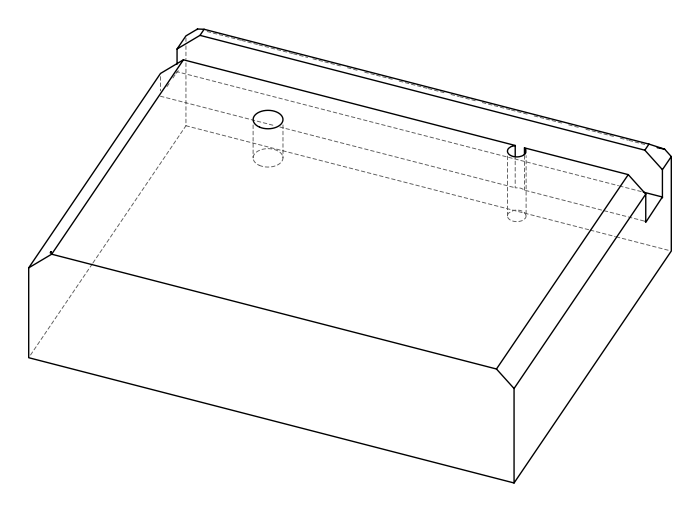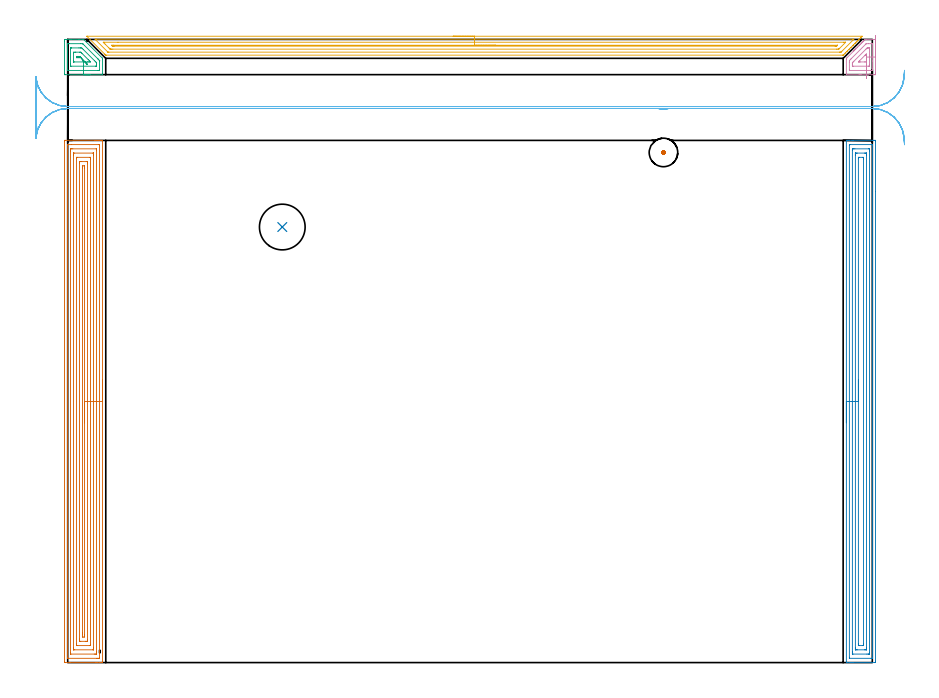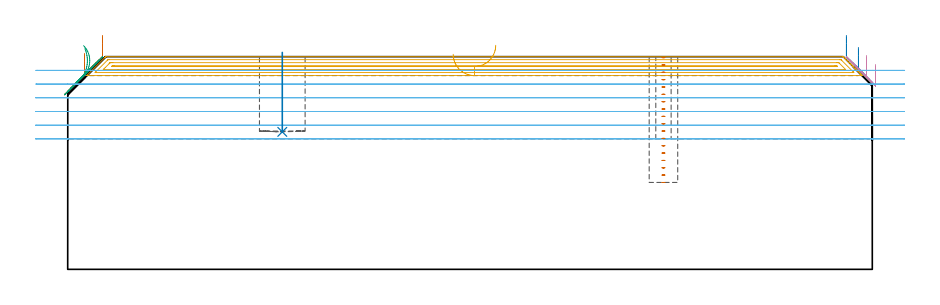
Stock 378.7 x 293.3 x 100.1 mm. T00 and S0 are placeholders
(PLAN: 8 operations, 3 tool changes, 48.8 min)
(1 AREA_MILL | FG_CHAMFER_SURFACE | UGT0205_001 | 14.01 min | 40603 mm3)
(2 AREA_MILL_1 | FG_CHAMFER_SURFACE_1 | UGT0205_001 | 10.12 min | 23721 mm3)
(3 AREA_MILL_2 | FG_CHAMFER_SURFACE_2 | UGT0205_001 | 1.05 min | 3888 mm3)
(4 AREA_MILL_3 | FG_CHAMFER_SURFACE_3 | UGT0205_001 | 0.82 min | 2210 mm3)
(5 AREA_MILL_4 | FG_CHAMFER_SURFACE_4 | UGT0205_001 | 11.56 min | 13982 mm3)
(6 MILL_RECTANGULAR_SLOT | SLOT_RECTANGULAR | UGT0201_018 | Follow Part, ap 7.5, ae 75% | 10.63 min | 449289 mm3)
(7 MILL_BLIND_HOLE_FROM_SOLID_MATERIAL | STEP1POCKET | UGT0201_130 | Spiral | 0.49 min | 8024 mm3)
(8 INDEXABLE_INSERT_DRILL_BLIND_HOLE_FROM_SOLID | STEP1POCKET_1 | NXT0302_014 | 0.15 min | 12743 mm3)
(TOOL UGT0205_001 | Chamfer Mill 20 x 3 x 45 deg. | D20 FL50 Z2)
(TOOL UGT0201_018 | End mill 30 mm | D30 FL50 Z4)
(TOOL UGT0201_130 | Carbide End Mill 12.0 | D12 FL15 Z4)
(TOOL NXT0302_014 | Index. Insert Drill 21.5mm [880-D2150L25-03] | D21.5 PA176 FL65 Z2)
(OP 1 AREA_MILL)
G17 G21 G94 G90
T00 M6
G54
G17 G0 G90 X16.4 Y132.9 S1061 M3
G43 Z110.1 H0
G94 G1 Y132.862 Z109.228 F250.
Y132.748 Z108.363
Y132.559 Z107.512
Y132.297 Z106.68
Y131.963 Z105.874
Y131.56 Z105.1
Y131.091 Z104.364
Y130.56 Z103.672
Y129.971 Z103.029
Y129.328 Z102.439
Y128.636 Z101.908
Y127.9 Z101.44
Y127.126 Z101.037
Y126.32 Z100.703
Y125.488 Z100.441
Y124.636 Z100.252
Y123.772 Z100.138
Y122.9 Z100.1
Y0.162
X16.397 Y0.01 Z100.088
X16.371 Y0.007 Z100.062
X16.019 Y0. Z99.718
X15.63 Z99.33
X14.987 Z98.682
X13.779 Z97.476
X13.214 Z96.908
X1.075 Z84.773
X-1.197 Z82.5
X-1.258 Y0.001 Z82.44
X-1.492 Y0.01 Z82.206
X-1.499 Y0.244 Z82.199
Y0.277
X-1.5 Y245.192 Z82.2
X-1.497 Y245.559 Z82.202
X-1.492 Y245.79 Z82.206
X-1.257 Y245.8 Z82.44
X12.61 Z96.305
X13.214 Z96.908
X13.779 Z97.476
X14.101 Z97.797
X14.666 Z98.362
X14.987 Z98.682
X15.63 Z99.33
X16.019 Z99.718
X16.371 Y245.793 Z100.062
X16.397 Y245.79 Z100.088
X16.4 Y245.638 Z100.1
Y122.9
X14.986 Z98.686
Y2.395
X14.984 Y2.171 Z98.684
X14.981 Y2.06 Z98.681
X14.979 Y2.013 Z98.679
X14.882 Y2.01 Z98.582
X14.49 Y2.002 Z98.19
X14.101 Y2. Z97.801
X13.605 Z97.305
X0.303 Y2.001 Z84.003
X0.054 Y2.005 Z83.754
X-0.045 Y2.01 Z83.655
X-0.079 Y2.014 Z83.621
X-0.081 Y2.06 Z83.619
X-0.084 Y2.17 Z83.616
X-0.086 Y2.392 Z83.614
Y243.405
X-0.084 Y243.629 Z83.616
X-0.081 Y243.74 Z83.619
X-0.079 Y243.787 Z83.621
X0.018 Y243.79 Z83.718
X0.41 Y243.798 Z84.11
X1.686 Y243.8 Z85.386
X14.597 Y243.799 Z98.297
X14.846 Y243.795 Z98.546
X14.945 Y243.79 Z98.645
X14.979 Y243.786 Z98.679
X14.981 Y243.74 Z98.681
X14.984 Y243.629 Z98.684
X14.986 Y243.408 Z98.686
Y122.9
X13.571 Z97.271
Y5.071
X13.57 Y4.713 Z97.27
X13.565 Y4.179 Z97.265
X13.562 Y4.01 Z97.262
X13.389 Y4.003 Z97.089
X13.214 Y4.001 Z96.914
X12.505 Y4. Z96.205
X1.509 Y4.001 Z85.209
X1.39 Y4.003 Z85.09
X1.348 Y4.008 Z85.048
X1.334 Y4.012 Z85.034
X1.333 Y4.017 Z85.033
X1.33 Y4.059 Z85.03
X1.329 Y4.179 Z85.029
Y4.539
Y240.729
X1.33 Y241.087 Z85.03
X1.335 Y241.621 Z85.035
X1.338 Y241.79 Z85.038
X1.511 Y241.797 Z85.211
X1.686 Y241.799 Z85.386
X2.395 Y241.8 Z86.095
X13.391 Y241.799 Z97.091
X13.51 Y241.797 Z97.21
X13.552 Y241.792 Z97.252
X13.566 Y241.788 Z97.266
X13.567 Y241.783 Z97.267
X13.57 Y241.741 Z97.27
X13.571 Y241.621 Z97.271
Y241.261
Y122.9
X12.157 Z95.857
Y6.857
X12.155 Y6.137 Z95.855
X12.152 Y6.033 Z95.852
X12.15 Y6.011 Z95.85
X12.131 Y6.008 Z95.831
X12.079 Y6.004 Z95.779
X11.866 Y6.001 Z95.566
X3.023 Z86.723
X2.822 Y6.003 Z86.522
X2.772 Y6.007 Z86.472
X2.752 Y6.01 Z86.452
X2.75 Y6.022 Z86.45
X2.747 Y6.09 Z86.447
X2.743 Y6.685 Z86.443
Y6.857
Y238.943
X2.745 Y239.663 Z86.445
X2.748 Y239.767 Z86.448
X2.75 Y239.789 Z86.45
X2.769 Y239.792 Z86.469
X2.821 Y239.796 Z86.521
X3.034 Y239.799 Z86.734
X11.877 Z95.577
X12.078 Y239.797 Z95.778
X12.128 Y239.793 Z95.828
X12.148 Y239.79 Z95.848
X12.15 Y239.778 Z95.85
X12.153 Y239.71 Z95.853
X12.157 Y239.115 Z95.857
Y238.943
Y122.9
X10.743 Z94.443
Y8.261
X10.741 Y8.133 Z94.441
X10.738 Y8.032 Z94.438
X10.736 Y8.008 Z94.436
X10.732 Y8.006 Z94.432
X10.713 Y8.003 Z94.413
X10.554 Y8.001 Z94.254
X10.304 Y8. Z94.004
X4.346 Y8.001 Z88.046
X4.255 Y8.002 Z87.955
X4.2 Y8.006 Z87.9
X4.171 Y8.01 Z87.871
X4.164 Y8.023 Z87.864
X4.162 Y8.07 Z87.862
X4.158 Y8.451 Z87.858
X4.157 Y8.642 Z87.857
Y8.832
Y237.54
X4.158 Y237.667 Z87.858
X4.162 Y237.768 Z87.862
X4.164 Y237.792 Z87.864
X4.168 Y237.794 Z87.868
X4.187 Y237.797 Z87.887
X4.346 Y237.799 Z88.046
X4.596 Y237.8 Z88.296
X10.554 Y237.799 Z94.254
X10.645 Y237.798 Z94.345
X10.7 Y237.794 Z94.4
X10.729 Y237.79 Z94.429
X10.736 Y237.777 Z94.436
X10.738 Y237.73 Z94.438
X10.742 Y237.349 Z94.442
X10.743 Y237.158 Z94.443
Y236.967
Y122.9
X9.329 Z93.029
X9.328 Y10.768 Z93.028
X9.327 Y10.427 Z93.027
X9.324 Y10.151 Z93.024
X9.322 Y10.022 Z93.022
X9.195 Y10.009 Z92.895
X8.78 Y10.003 Z92.48
X8.317 Y10. Z92.017
X6.12 Y10.001 Z89.82
X5.653 Y10.004 Z89.353
X5.588 Y10.01 Z89.288
X5.578 Y10.08 Z89.278
X5.575 Y10.427 Z89.275
X5.572 Y10.979 Z89.272
X5.571 Y235.032 Z89.271
X5.573 Y235.373 Z89.273
X5.576 Y235.649 Z89.276
X5.578 Y235.778 Z89.278
X5.705 Y235.791 Z89.405
X6.12 Y235.797 Z89.82
X6.583 Y235.8 Z90.283
X8.78 Y235.799 Z92.48
X9.247 Y235.796 Z92.947
X9.312 Y235.79 Z93.012
X9.322 Y235.72 Z93.022
X9.325 Y235.373 Z93.025
X9.328 Y234.821 Z93.028
X9.329 Y122.9 Z93.029
X7.915 Z91.615
Y13.105
X7.913 Y12.212 Z91.613
X7.912 Y12.193 Z91.612
X7.893 Y12.01 Z91.593
X7.213 Y12.005 Z90.913
X7.007 Y12.01 Z90.707
X6.988 Y12.212 Z90.688
X6.987 Y12.232 Z90.687
X6.985 Y13.126 Z90.685
Y13.998
Y232.695
X6.987 Y233.588 Z90.687
X6.988 Y233.607 Z90.688
X7.007 Y233.79 Z90.707
X7.687 Y233.795 Z91.387
X7.893 Y233.79 Z91.593
X7.912 Y233.588 Z91.612
X7.913 Y233.567 Z91.613
X7.915 Y232.695 Z91.615
Y122.9
Y122.028 Z91.653
Y121.163 Z91.767
Y120.312 Z91.955
Y119.48 Z92.218
Y118.674 Z92.552
Y117.9 Z92.954
Y117.164 Z93.423
Y116.472 Z93.954
Y115.829 Z94.544
Y115.24 Z95.187
Y114.708 Z95.879
Y114.24 Z96.615
Y113.837 Z97.388
Y113.503 Z98.194
Y113.241 Z99.026
Y113.052 Z99.878
Y112.938 Z100.743
Y112.9 Z101.615
G0 Z110.1
M5
M2
(OP 2 AREA_MILL_1)
G17 G21 G94 G90
T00 M6
G54
G17 G0 G90 X366.5 Y112.9 S1061 M3
G43 Z110.1 H0
G94 G1 Y112.938 Z109.228 F250.
Y113.052 Z108.363
Y113.241 Z107.512
Y113.503 Z106.68
Y113.837 Z105.874
Y114.24 Z105.1
Y114.709 Z104.364
Y115.24 Z103.672
Y115.829 Z103.029
Y116.472 Z102.439
Y117.164 Z101.908
Y117.9 Z101.44
Y118.674 Z101.037
Y119.48 Z100.703
Y120.312 Z100.441
Y121.164 Z100.252
Y122.028 Z100.138
Y122.9 Z100.1
Y245.638
X366.502 Y245.79 Z100.088
X366.554 Y245.793 Z100.037
X366.938 Y245.8 Z99.662
X367.349 Z99.25
X367.996 Z98.599
X369.212 Z97.385
X369.781 Z96.814
X378.989 Z87.609
X379.596 Y245.798 Z87.001
X380.193 Y245.794 Z86.404
X380.195 Y245.791 Z86.402
X380.199 Y245.192 Z86.401
X380.2 Y221.715 Z86.4
Y0.608
X380.197 Y0.316 Z86.402
X380.192 Y0.01 Z86.406
X379.881 Y0. Z86.716
X369.781 Z96.814
X369.212 Z97.385
X368.888 Z97.708
X368.319 Z98.277
X367.996 Z98.599
X366.938 Z99.662
X366.557 Z100.034
X366.52 Z100.071
X366.502 Y0.008 Z100.088
X366.5 Y0.161 Z100.1
Y122.9
X367.914 Z98.686
X367.915 Y243.488 Z98.685
X367.916 Y243.57 Z98.684
X367.921 Y243.733 Z98.679
X367.928 Y243.791 Z98.672
X367.948 Y243.794 Z98.652
X367.996 Y243.796 Z98.604
X368.495 Y243.8 Z98.105
X378.704 Y243.799 Z87.896
X378.76 Y243.798 Z87.84
X378.775 Y243.795 Z87.825
X378.779 Y243.793 Z87.821
X378.781 Y243.761 Z87.819
X378.784 Y243.652 Z87.816
X378.786 Y243.488 Z87.814
Y243.407
X378.785 Y2.312 Z87.815
X378.784 Y2.23 Z87.816
X378.779 Y2.067 Z87.821
X378.772 Y2.009 Z87.828
X378.753 Y2.006 Z87.847
X378.704 Y2.004 Z87.896
X378.205 Y2. Z88.395
X367.996 Y2.001 Z98.604
X367.94 Y2.002 Z98.66
X367.925 Y2.005 Z98.675
X367.921 Y2.008 Z98.679
X367.919 Y2.039 Z98.681
X367.916 Y2.148 Z98.684
X367.914 Y2.475 Z98.686
Y122.9
X369.328 Z97.272
X369.329 Y241.181 Z97.271
X369.33 Y241.621 Z97.27
X369.333 Y241.734 Z97.267
X369.335 Y241.782 Z97.265
X369.424 Y241.79 Z97.176
X369.604 Y241.798 Z96.996
X369.781 Y241.8 Z96.819
X370.494 Z96.106
X377.098 Z89.502
X377.217 Y241.798 Z89.383
X377.312 Y241.793 Z89.288
X377.365 Y241.789 Z89.235
X377.367 Y241.771 Z89.233
X377.369 Y241.621 Z89.231
X377.371 Y241.169 Z89.229
X377.372 Y240.729 Z89.228
X377.371 Y4.619 Z89.229
X377.37 Y4.179 Z89.23
X377.367 Y4.066 Z89.233
X377.365 Y4.018 Z89.235
X377.276 Y4.01 Z89.324
X377.096 Y4.002 Z89.504
X376.919 Y4.001 Z89.681
X376.206 Y4. Z90.394
X369.602 Y4.001 Z96.998
X369.483 Y4.002 Z97.117
X369.388 Y4.007 Z97.212
X369.335 Y4.011 Z97.265
X369.333 Y4.029 Z97.267
X369.331 Y4.179 Z97.269
X369.329 Y4.631 Z97.271
X369.328 Y5.071 Z97.272
Y122.9
X370.743 Z95.857
Y238.943
X370.748 Y239.761 Z95.852
X370.749 Y239.785 Z95.851
X370.764 Y239.79 Z95.836
X370.816 Y239.795 Z95.784
X370.923 Y239.798 Z95.677
X371.137 Y239.8 Z95.463
X371.565 Z95.035
X375.135 Z91.465
X375.579 Z91.021
X375.784 Y239.799 Z90.816
X375.886 Y239.795 Z90.714
X375.936 Y239.79 Z90.664
X375.951 Y239.786 Z90.649
X375.957 Y238.943 Z90.643
Y6.857
X375.952 Y6.039 Z90.648
X375.951 Y6.015 Z90.649
X375.936 Y6.01 Z90.664
X375.884 Y6.005 Z90.716
X375.777 Y6.002 Z90.823
X375.563 Y6. Z91.037
X375.135 Z91.465
X371.565 Z95.035
X371.121 Z95.479
X370.916 Y6.002 Z95.684
X370.814 Y6.005 Z95.786
X370.764 Y6.01 Z95.836
X370.749 Y6.014 Z95.851
X370.743 Y6.857 Z95.857
Y122.9
X372.157 Z94.443
Y237.158
X372.158 Y237.457 Z94.442
X372.163 Y237.759 Z94.437
X372.164 Y237.791 Z94.436
X372.178 Y237.793 Z94.422
X372.217 Y237.797 Z94.383
X372.297 Y237.799 Z94.303
X372.458 Y237.8 Z94.142
X374.242 Y237.799 Z92.358
X374.497 Y237.797 Z92.103
X374.53 Y237.79 Z92.07
X374.536 Y237.781 Z92.064
X374.539 Y237.754 Z92.061
X374.542 Y237.158 Z92.058
X374.543 Y236.857 Z92.057
Y8.642
X374.542 Y8.343 Z92.058
X374.537 Y8.041 Z92.063
X374.536 Y8.009 Z92.064
X374.522 Y8.007 Z92.078
X374.483 Y8.003 Z92.117
X374.403 Y8.001 Z92.197
X374.242 Y8. Z92.358
X372.458 Y8.001 Z94.142
X372.203 Y8.004 Z94.397
X372.17 Y8.01 Z94.43
X372.164 Y8.019 Z94.436
X372.161 Y8.046 Z94.439
X372.158 Y8.642 Z94.442
X372.157 Y8.943 Z94.443
Y122.9
Y123.772 Z94.481
Y124.637 Z94.595
Y125.488 Z94.784
Y126.32 Z95.046
Y127.126 Z95.38
Y127.9 Z95.783
Y128.636 Z96.252
Y129.328 Z96.783
Y129.971 Z97.372
Y130.56 Z98.015
Y131.092 Z98.707
Y131.56 Z99.443
Y131.963 Z100.217
Y132.297 Z101.023
Y132.559 Z101.855
Y132.748 Z102.707
Y132.862 Z103.572
Y132.9 Z104.443
G0 Z110.1
M5
M2
(OP 3 AREA_MILL_2)
G17 G21 G94 G90
T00 M6
G54
G17 G0 G90 X7.45 Y276.7 S1061 M3
G43 Z110.1 H0
Z105.287
G94 G1 X8.039 Z104.644 F250.
X8.57 Z103.952
X9.039 Z103.216
X9.442 Z102.442
X9.776 Z101.636
X10.038 Z100.804
X10.227 Z99.952
X10.341 Z99.087
X10.379 Z98.216
X10.341 Z97.344
X10.227 Z96.479
X10.038 Z95.628
X9.776 Z94.796
X9.442 Z93.99
X9.039 Z93.216
X8.57 Z92.48
X8.039 Z91.788
X7.45 Z91.145
X-1.196 Z82.499
X-1.461 Y276.704 Z82.234
X-1.491 Y276.71 Z82.204
X-1.498 Y276.74 Z82.198
X-1.5 Y277.1 Z82.2
Y292.543
X-1.497 Y292.9 Z82.203
X-1.49 Y293.295 Z82.205
X-1.376 Y293.298 Z82.319
X-0.974 Y293.3 Z82.721
X-0.491 Z83.203
X0.799 Z84.493
X1.608 Z85.307
X5.233 Z88.933
X7.125 Z90.824
X7.45 Y293.293 Z91.146
X7.498 Y293.292 Z91.194
X7.608 Y293.193 Z91.307
X16.318 Y284.483 Z100.016
X16.336 Y284.463 Z100.034
X16.399 Y284.395 Z100.085
X16.4 Y284.122 Z100.1
Y277.1
X16.393 Y276.709 Z100.093
X16.325 Y276.7 Z100.024
X10.475 Z94.175
X9.667 Z93.361
X7.45 Z91.145
X7.448 Y277.1 Z91.148
X7.45 Y278.7 Z91.15
X-0.025 Y278.701 Z83.675
X-0.051 Y278.705 Z83.649
X-0.073 Y278.709 Z83.627
X-0.079 Y278.748 Z83.621
X-0.086 Y278.854 Z83.614
Y278.856
Y291.143
X-0.084 Y291.254 Z83.616
X-0.082 Y291.279 Z83.618
X-0.081 Y291.286 Z83.619
X-0.038 Y291.29 Z83.662
X0.171 Y291.295 Z83.871
X0.485 Y291.299 Z84.185
X0.642 Y291.3 Z84.342
X6.12 Z89.82
X6.853 Y291.297 Z90.553
X7.007 Y291.29 Z90.707
X7.054 Y291.284 Z90.754
X7.104 Y291.238 Z90.804
X7.204 Y291.144 Z90.904
X7.893 Y290.457 Z91.593
X14.228 Y284.122 Z97.928
X14.353 Y283.996 Z98.053
X14.593 Y283.749 Z98.293
X14.979 Y283.35 Z98.679
X14.986 Y283.246 Z98.686
Y283.244
Y278.857
X14.984 Y278.746 Z98.684
X14.982 Y278.721 Z98.682
X14.981 Y278.714 Z98.681
X14.939 Y278.71 Z98.639
X14.729 Y278.705 Z98.429
X14.415 Y278.701 Z98.115
X14.258 Y278.7 Z97.958
X7.45 Z91.15
Y280.7
X1.595 Y280.701 Z85.295
X1.338 Y280.71 Z85.038
X1.335 Y280.788 Z85.035
X1.331 Y280.962 Z85.031
X1.329 Y281.489 Z85.029
Y281.843
Y288.511
X1.331 Y288.862 Z85.031
X1.336 Y289.218 Z85.036
X1.344 Y289.29 Z85.044
X1.388 Y289.294 Z85.088
X1.487 Y289.297 Z85.187
X1.686 Y289.3 Z85.386
X1.776 Z85.476
X5.323 Z89.023
X6.12 Y289.299 Z89.82
X6.212 Y289.297 Z89.912
X6.613 Y289.276 Z90.313
X7.007 Y288.889 Z90.707
X7.389 Y288.511 Z91.089
X12.656 Y283.244 Z96.356
X13.214 Y282.684 Z96.914
X13.525 Y282.367 Z97.225
X13.565 Y282.318 Z97.265
X13.567 Y282.278 Z97.267
X13.569 Y282.19 Z97.269
X13.571 Y282.013 Z97.271
Y281.489
X13.569 Y281.138 Z97.269
X13.564 Y280.782 Z97.264
X13.557 Y280.709 Z97.257
X13.513 Y280.706 Z97.213
X13.413 Y280.703 Z97.113
X13.214 Y280.7 Z96.914
X13.124 Z96.824
X7.45 Z91.15
Y282.7
X3.123 Z86.823
X2.803 Y282.704 Z86.503
X2.769 Y282.706 Z86.469
X2.75 Y282.71 Z86.45
X2.748 Y282.73 Z86.448
X2.745 Y282.845 Z86.445
X2.743 Y283.076 Z86.443
Y283.244
X2.744 Y286.756 Z86.444
X2.747 Y287.11 Z86.447
X2.75 Y287.278 Z86.45
X2.919 Y287.291 Z86.619
X3.46 Y287.298 Z87.16
X3.797 Y287.3 Z87.497
X5.571 Y287.299 Z89.271
X6.12 Y287.29 Z89.82
X6.154 Y287.286 Z89.854
X6.19 Y287.254 Z89.89
X6.264 Y287.184 Z89.964
X6.409 Y287.042 Z90.109
X6.696 Y286.756 Z90.396
X9.667 Y283.784 Z93.367
X10.206 Y283.244 Z93.906
X10.554 Y282.891 Z94.254
X10.725 Y282.714 Z94.425
X10.554 Y282.709 Z94.254
X10.215 Y282.702 Z93.915
X9.667 Y282.7 Z93.367
X9.33 Z93.03
X7.45 Z91.15
X6.275 Y284.709 Z89.975
X6.24 Y284.706 Z89.94
X6.12 Y284.704 Z89.82
X5.536 Y284.7 Z89.236
X5.233 Z88.933
X4.649 Z88.349
X4.346 Y284.703 Z88.046
X4.246 Y284.706 Z87.946
X4.171 Y284.71 Z87.871
X4.164 Y284.813 Z87.864
X4.16 Y285. Z87.86
X4.159 Y285.185 Z87.859
X4.161 Y285.249 Z87.861
X4.164 Y285.29 Z87.864
X4.195 Y285.292 Z87.895
X4.346 Y285.296 Z88.046
X4.931 Y285.299 Z88.631
X5.233 Y285.296 Z88.933
X5.536 Y285.29 Z89.236
X5.713 Y285.277 Z89.413
X5.809 Y285.185 Z89.509
X6. Y285. Z89.7
X6.12 Y284.876 Z89.82
X6.275 Y284.709 Z89.975
X6.751 Y284.197 Z90.497
X7.194 Y283.721 Z91.078
X7.602 Y283.283 Z91.714
X7.969 Y282.888 Z92.399
X8.295 Y282.538 Z93.129
X8.576 Y282.236 Z93.897
X8.811 Y281.984 Z94.699
X8.997 Y281.784 Z95.528
X9.133 Y281.638 Z96.377
X9.218 Y281.546 Z97.24
X9.251 Y281.51 Z98.111
X9.233 Y281.53 Z98.983
X9.163 Y281.605 Z99.849
X9.042 Y281.735 Z100.703
X8.871 Y281.92 Z101.539
X8.65 Y282.156 Z102.349
X8.383 Y282.444 Z103.128
X8.07 Y282.78 Z103.87
G0 Z110.1
M5
M2
(OP 4 AREA_MILL_3)
G17 G21 G94 G90
T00 M6
G54
G17 G0 G90 X380.2 Y295. S1061 M3
G43 Z110.1 H0
Z96.4
G94 G1 Y294.962 Z95.528 F250.
Y294.848 Z94.663
Y294.659 Z93.812
Y294.397 Z92.98
Y294.063 Z92.174
Y293.66 Z91.4
Y293.192 Z90.664
Y292.66 Z89.972
Y292.071 Z89.329
Y291.428 Z88.74
Y290.736 Z88.208
Y290. Z87.74
Y289.226 Z87.337
Y288.42 Z87.003
Y287.588 Z86.741
Y286.737 Z86.552
Y285.872 Z86.438
Y285. Z86.4
Y277.384
X380.197 Y277.1 Z86.403
X380.19 Y276.705 Z86.405
X380.001 Y276.702 Z86.594
X379.596 Y276.7 Z86.999
X373.35 Z93.244
X372.537 Z94.063
X366.524 Z100.075
X366.507 Y276.708 Z100.093
X366.5 Y277.099 Z100.1
Y284.123
X366.504 Y284.395 Z100.09
X366.627 Y284.527 Z99.973
X369.733 Y287.633 Z96.866
X369.781 Y287.682 Z96.816
X369.83 Y287.731 Z96.769
X370.025 Y287.926 Z96.574
X370.078 Y287.98 Z96.519
X370.133 Y288.033 Z96.466
X370.318 Y288.219 Z96.281
X370.376 Y288.277 Z96.221
X370.435 Y288.336 Z96.164
X370.611 Y288.511 Z95.988
X370.673 Y288.575 Z95.924
X370.872 Y288.772 Z95.728
X370.904 Y288.804 Z95.696
X371.565 Y289.467 Z95.031
X371.811 Y289.711 Z94.789
X372.458 Y290.359 Z94.139
X372.904 Y290.804 Z93.696
X373.35 Y291.252 Z93.246
X373.689 Y291.589 Z92.911
X373.893 Y291.793 Z92.707
X374.121 Y292.022 Z92.477
X374.242 Y292.144 Z92.354
X374.628 Y292.528 Z91.972
X374.743 Y292.643 Z91.857
X374.999 Y292.9 Z91.599
X375.135 Y293.036 Z91.462
X375.293 Y293.193 Z91.304
X375.394 Y293.29 Z91.202
X375.436 Y293.295 Z91.161
X375.849 Y293.3 Z90.751
X379.517 Z87.083
X380.193 Y293.295 Z86.407
X380.195 Y293.194 Z86.405
X380.198 Y292.9 Z86.402
X380.2 Y292.306 Z86.4
Y285.
X378.786 Z87.814
Y283.244
Y279.653
X378.783 Y278.856 Z87.817
X378.781 Y278.78 Z87.819
X378.777 Y278.71 Z87.823
X378.704 Y278.708 Z87.896
X377.969 Y278.701 Z88.631
X367.996 Z98.604
X367.943 Y278.703 Z98.657
X367.925 Y278.706 Z98.675
X367.921 Y278.71 Z98.679
X367.918 Y278.722 Z98.682
X367.916 Y278.775 Z98.684
X367.914 Y278.856 Z98.686
Y278.936
Y282.367
Y282.447
X367.919 Y283.244 Z98.681
X367.92 Y283.319 Z98.68
X367.934 Y283.372 Z98.666
X367.996 Y283.439 Z98.604
X368.338 Y283.786 Z98.262
X368.672 Y284.122 Z97.928
X375.417 Y290.867 Z91.183
X375.698 Y291.144 Z90.902
X375.807 Y291.246 Z90.793
X375.875 Y291.294 Z90.725
X376.919 Y291.3 Z89.681
X378.546 Z88.054
X378.704 Y291.299 Z87.896
X378.757 Y291.297 Z87.843
X378.775 Y291.294 Z87.825
X378.779 Y291.29 Z87.821
X378.782 Y291.278 Z87.818
X378.784 Y291.225 Z87.816
X378.786 Y291.144 Z87.814
Y291.064
Y285.
X377.372 Z89.228
Y281.489
X377.371 Y281.044 Z89.229
X377.37 Y280.896 Z89.23
X377.367 Y280.778 Z89.233
X377.364 Y280.71 Z89.236
X377.32 Y280.708 Z89.28
X376.919 Y280.701 Z89.681
X376.829 Y280.7 Z89.771
X369.69 Y280.701 Z96.91
X369.393 Y280.71 Z97.207
X369.335 Y280.719 Z97.265
X369.332 Y280.757 Z97.268
X369.33 Y280.8 Z97.27
X369.329 Y281.056 Z97.271
X369.328 Y281.489 Z97.272
X369.329 Y281.934 Z97.271
X369.33 Y282.15 Z97.27
X369.333 Y282.258 Z97.267
X369.335 Y282.308 Z97.265
X369.376 Y282.367 Z97.224
X369.573 Y282.571 Z97.027
X369.781 Y282.781 Z96.819
X370.014 Y283.015 Z96.586
X375.767 Y288.767 Z90.833
X376.027 Y289.024 Z90.573
X376.215 Y289.204 Z90.385
X376.32 Y289.29 Z90.28
X376.518 Y289.294 Z90.082
X376.919 Y289.299 Z89.681
X377.011 Z89.589
X377.307 Y289.29 Z89.293
X377.365 Y289.282 Z89.235
X377.368 Y289.243 Z89.232
X377.37 Y289.2 Z89.23
X377.371 Y288.944 Z89.229
X377.372 Y288.511 Z89.228
Y285.
X375.957 Z90.643
Y283.313
Y282.84
X375.956 Y282.739 Z90.644
X375.954 Y282.715 Z90.646
X375.952 Y282.711 Z90.648
X375.939 Y282.707 Z90.661
X375.873 Y282.703 Z90.727
X375.688 Y282.7 Z90.912
X375.135 Z91.465
X373.011 Z93.589
X372.74 Y282.702 Z93.86
X372.458 Y282.706 Z94.142
X372.33 Y282.71 Z94.27
X372.183 Y282.723 Z94.417
X372.286 Y282.833 Z94.314
X372.351 Y282.9 Z94.249
X372.458 Y283.009 Z94.142
X372.576 Y283.128 Z94.024
X375.326 Y285.878 Z91.274
X375.411 Y285.961 Z91.189
X375.677 Y286.222 Z90.923
X375.939 Y286.478 Z90.661
X375.955 Y285.948 Z90.645
X375.957 Y285. Z90.643
Y284.128 Z90.681
Y283.263 Z90.795
Y282.412 Z90.983
Y281.58 Z91.246
Y280.774 Z91.579
Y280. Z91.982
Y279.264 Z92.451
X375.958 Y278.572 Z92.982
Y277.929 Z93.571
Y277.339 Z94.215
Y276.808 Z94.907
Y276.34 Z95.642
Y275.937 Z96.416
Y275.603 Z97.222
Y275.34 Z98.054
Y275.152 Z98.906
Y275.038 Z99.771
Y275. Z100.642
G0 Z110.1
M5
M2
(OP 5 AREA_MILL_4)
G17 G21 G94 G90
T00 M6
G54
G17 G0 G90 X181.45 Y294.8 S1061 M3
G43 Z110.1 H0
Z101.2
G94 G1 X181.488 Z100.328 F250.
X181.602 Z99.464
X181.791 Z98.612
X182.053 Z97.78
X182.387 Z96.974
X182.79 Z96.2
X183.259 Z95.464
X183.79 Z94.772
X184.379 Z94.129
X185.022 Z93.54
X185.714 Z93.008
X186.45 Z92.54
X187.224 Z92.137
X188.03 Z91.803
X188.862 Z91.541
X189.714 Z91.352
X190.578 Z91.238
X191.45 Z91.2
X373.898 Y294.799
X373.894 Y294.793 Z91.206
X373.426 Y294.324 Z91.672
X373.28 Y294.179 Z91.82
X372.985 Y293.885 Z92.115
X372.543 Y293.441 Z92.556
X372.065 Y292.965 Z93.035
X371.66 Y292.558 Z93.439
X371.15 Y292.049 Z93.95
X370.776 Y291.675 Z94.322
X370.599 Y291.499 Z94.501
X370.425 Y291.325 Z94.675
X369.893 Y290.792 Z95.206
X369.706 Y290.605 Z95.394
X369.571 Y290.471 Z95.529
X369.451 Y290.35 Z95.647
X369.408 Y290.307 Z95.691
X368.718 Y289.617 Z96.382
X368.568 Y289.467 Z96.53
X368.514 Y289.413 Z96.585
X367.864 Y288.764 Z97.236
X367.685 Y288.584 Z97.413
X367.01 Y287.91 Z98.09
X366.802 Y287.7 Z98.296
X366.157 Y287.057 Z98.943
X365.919 Y286.817 Z99.179
X365.303 Y286.203 Z99.796
X365.238 Y286.138 Z99.861
X365.014 Y285.917 Z100.077
X364.996 Y285.904 Z100.089
X364.793 Y285.9 Z100.1
X18.108
X17.904 Y285.904 Z100.089
X17.886 Y285.917 Z100.077
X17.751 Y286.047 Z99.95
X17.662 Y286.138 Z99.861
X17.424 Y286.376 Z99.623
X9.174 Y294.627 Z91.372
X9.041 Y294.766 Z91.233
X9.015 Y294.796 Z91.202
X9.156 Y294.8 Z91.2
X9.174
X191.45
Y293.386 Z92.614
X369.706 Y293.385 Z92.615
X369.763
X369.996 Y293.379 Z92.621
X369.985 Y293.347 Z92.653
X369.897 Y293.252 Z92.748
X369.8 Y293.151 Z92.849
X369.706 Y293.055 Z92.945
X364.345 Y287.694 Z98.306
X364.124 Y287.477 Z98.523
X364.025 Y287.382 Z98.618
X363.966 Y287.327 Z98.673
X363.869 Y287.321 Z98.679
X363.451 Y287.315 Z98.685
X363.395 Y287.314 Z98.686
X19.393
X18.975 Y287.319 Z98.681
X18.952 Y287.321 Z98.679
X18.919 Y287.343 Z98.657
X18.833 Y287.422 Z98.578
X18.708 Y287.543 Z98.457
X13.194 Y293.056 Z92.944
X12.98 Y293.277 Z92.723
X12.887 Y293.375 Z92.625
X13.194 Y293.384 Z92.616
X13.251 Y293.385 Z92.615
X191.45 Y293.386 Z92.614
Y291.972 Z94.028
X365.238 Y291.971 Z94.029
X365.832
X365.944 Y291.969 Z94.031
X366.132 Y291.964 Z94.036
X366.15 Y291.959 Z94.041
X366.143 Y291.948 Z94.052
X366.132 Y291.932 Z94.068
X363.338 Y289.137 Z96.863
X363.225 Y289.025 Z96.975
X362.999 Y288.807 Z97.193
X362.936 Y288.747 Z97.253
X362.852 Y288.735 Z97.265
X362.558 Y288.732 Z97.268
X361.964 Y288.729 Z97.271
X21.236
X20.642
X20.342 Y288.732 Z97.268
X20.043 Y288.735 Z97.265
X19.97 Y288.741 Z97.259
X19.928 Y288.779 Z97.221
X19.842 Y288.861 Z97.139
X19.674 Y289.025 Z96.975
X19.449 Y289.25 Z96.75
X17.662 Y291.037 Z94.963
X17.027 Y291.675 Z94.325
X16.768 Y291.939 Z94.061
X16.754 Y291.965 Z94.035
X16.768 Y291.966 Z94.034
X17.363 Y291.971 Z94.029
X23.668 Y291.972 Z94.028
X191.45
Y290.557 Z95.443
X362.171
X362.253 Y290.556 Z95.444
X362.286 Y290.553 Z95.447
X362.292 Y290.551 Z95.449
Y290.548 Z95.452
X362.259 Y290.51 Z95.49
X362.174 Y290.423 Z95.577
X362.106 Y290.355 Z95.645
X362.036 Y290.286 Z95.714
X361.944 Y290.2 Z95.8
X361.904 Y290.164 Z95.836
X361.87 Y290.15 Z95.85
X361.809 Y290.147 Z95.853
X361.664 Y290.145 Z95.855
X361.427 Y290.143 Z95.857
X361.19
X21.892
X21.473 Y290.144 Z95.856
X21.236 Y290.146 Z95.854
X21.031 Y290.15 Z95.85
X20.807 Y290.354 Z95.646
X20.625 Y290.551 Z95.449
X20.817 Y290.553 Z95.447
X21.236 Y290.556 Z95.444
X21.473 Y290.557 Z95.443
X21.71
X191.45
X192.322 Z95.481
X193.187 Z95.595
X194.038 Z95.783
X194.87 Z96.046
X195.676 Z96.38
X196.45 Z96.782
X197.186 Z97.251
X197.878 Z97.782
X198.521 Z98.372
X199.11 Z99.015
X199.642 Z99.707
X200.11 Z100.443
X200.513 Z101.216
X200.847 Z102.022
X201.109 Z102.854
X201.298 Z103.706
X201.412 Z104.571
X201.45 Z105.443
G0 Z110.1
M5
M2
(OP 6 MILL_RECTANGULAR_SLOT)
G17 G21 G94 G90
T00 M6
G54
G17 G0 G90 X393.925 Y275.212 S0 M3
G43 Z110.1 H0
Z93.65
G94 G1 X393.053 Y272.341 F250.
G2 X378.7 Y261.7 R15. F500.
G1 X0.
G2 X-14.126 Y271.655 R15.
G1 X-14.154 Y271.665
G3 X-15. Y266.7 R15.
G1 Y255.8
G3 X-14.154 Y250.835 R15.
G1 X-14.126 Y250.845
G2 X0. Y260.8 R15.
G1 X276.879
G2 X280.4 Y260.381 R15.
X283.921 Y260.8 R15.
G1 X378.7
G2 X393.049 Y250.17 R15.
G1 X393.923 Y247.3 F250.
G0 X393.886 Y278.54 Z87.2
G1 X393.656 Y275.549
G2 X378.7 Y261.7 R15. F500.
G1 X0.
G2 X-14.645 Y273.455 R15.
G1 X-14.674 Y273.461
G3 X-15. Y270.352 R15.
G1 Y252.146
G3 X-14.674 Y249.038 R15.
G1 X-14.645 Y249.044
G2 X0. Y260.8 R15.
G1 X276.879
G2 X280.4 Y260.381 R15.
X283.921 Y260.8 R15.
G1 X378.7
G2 X393.654 Y246.978 R15.
G1 X393.889 Y243.987 F250.
G0 X393.86 Y278.746 Z80.75
G1 X393.67 Y275.752
G2 X378.7 Y261.7 R15. F500.
G1 X0.
G2 X-14.97 Y275.752 R15.
G1 X-15.
Y246.748
X-14.97
G2 X0. Y260.8 R15.
G1 X276.879
G2 X280.4 Y260.381 R15.
X283.921 Y260.8 R15.
G1 X378.7
G2 X393.67 Y246.748 R15.
G1 X393.86 Y243.754 F250.
G0 Y278.746 Z74.3
G1 X393.67 Y275.752
G2 X378.7 Y261.7 R15. F500.
G1 X0.
G2 X-14.97 Y275.752 R15.
G1 X-15.
Y246.748
X-14.97
G2 X0. Y260.8 R15.
G1 X276.879
G2 X280.4 Y260.381 R15.
X283.921 Y260.8 R15.
G1 X378.7
G2 X393.67 Y246.748 R15.
G1 X393.86 Y243.754 F250.
G0 Y278.746 Z67.85
G1 X393.67 Y275.752
G2 X378.7 Y261.7 R15. F500.
G1 X0.
G2 X-14.97 Y275.752 R15.
G1 X-15.
Y246.748
X-14.97
G2 X0. Y260.8 R15.
G1 X276.879
G2 X280.4 Y260.381 R15.
X283.921 Y260.8 R15.
G1 X378.7
G2 X393.67 Y246.748 R15.
G1 X393.86 Y243.754 F250.
G0 Y278.746 Z61.4
G1 X393.67 Y275.752
G2 X378.7 Y261.7 R15. F500.
G1 X0.
G2 X-14.97 Y275.752 R15.
G1 X-15.
Y246.748
X-14.97
G2 X0. Y260.8 R15.
G1 X276.879
G2 X280.4 Y260.381 R15.
X283.921 Y260.8 R15.
G1 X378.7
G2 X393.67 Y246.748 R15.
G1 X393.86 Y243.754 F250.
G0 Z110.1
M5
M2
(OP 7 MILL_BLIND_HOLE_FROM_SOLID_MATERIAL)
G17 G21 G94 G90
T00 M6
G54
G17 G0 G90 X280.4 Y240.1 S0 M3
G43 Z110.1 H0
Z99.644
G94 G3 X280.75 Y240.45 R0.35 F250.
X280.4 Y240.8 R0.35
X279.7 Y240.1 R0.7
X280.4 Y240.8 R-0.7
X280.05 Y240.45 R0.35
X280.4 Y240.1 R0.35
G0 Z96.189
G3 X280.75 Y240.45 R0.35
X280.4 Y240.8 R0.35
X279.7 Y240.1 R0.7
X280.4 Y240.8 R-0.7
X280.05 Y240.45 R0.35
X280.4 Y240.1 R0.35
G0 Z92.733
G3 X280.75 Y240.45 R0.35
X280.4 Y240.8 R0.35
X279.7 Y240.1 R0.7
X280.4 Y240.8 R-0.7
X280.05 Y240.45 R0.35
X280.4 Y240.1 R0.35
G0 Z89.278
G3 X280.75 Y240.45 R0.35
X280.4 Y240.8 R0.35
X279.7 Y240.1 R0.7
X280.4 Y240.8 R-0.7
X280.05 Y240.45 R0.35
X280.4 Y240.1 R0.35
G0 Z85.822
G3 X280.75 Y240.45 R0.35
X280.4 Y240.8 R0.35
X279.7 Y240.1 R0.7
X280.4 Y240.8 R-0.7
X280.05 Y240.45 R0.35
X280.4 Y240.1 R0.35
G0 Z82.367
G3 X280.75 Y240.45 R0.35
X280.4 Y240.8 R0.35
X279.7 Y240.1 R0.7
X280.4 Y240.8 R-0.7
X280.05 Y240.45 R0.35
X280.4 Y240.1 R0.35
G0 Z78.911
G3 X280.75 Y240.45 R0.35
X280.4 Y240.8 R0.35
X279.7 Y240.1 R0.7
X280.4 Y240.8 R-0.7
X280.05 Y240.45 R0.35
X280.4 Y240.1 R0.35
G0 Z75.456
G3 X280.75 Y240.45 R0.35
X280.4 Y240.8 R0.35
X279.7 Y240.1 R0.7
X280.4 Y240.8 R-0.7
X280.05 Y240.45 R0.35
X280.4 Y240.1 R0.35
G0 Z72.
G3 X280.75 Y240.45 R0.35
X280.4 Y240.8 R0.35
X279.7 Y240.1 R0.7
X280.4 Y240.8 R-0.7
X280.05 Y240.45 R0.35
X280.4 Y240.1 R0.35
G0 Z68.544
G3 X280.75 Y240.45 R0.35
X280.4 Y240.8 R0.35
X279.7 Y240.1 R0.7
X280.4 Y240.8 R-0.7
X280.05 Y240.45 R0.35
X280.4 Y240.1 R0.35
G0 Z65.089
G3 X280.75 Y240.45 R0.35
X280.4 Y240.8 R0.35
X279.7 Y240.1 R0.7
X280.4 Y240.8 R-0.7
X280.05 Y240.45 R0.35
X280.4 Y240.1 R0.35
G0 Z61.633
G3 X280.75 Y240.45 R0.35
X280.4 Y240.8 R0.35
X279.7 Y240.1 R0.7
X280.4 Y240.8 R-0.7
X280.05 Y240.45 R0.35
X280.4 Y240.1 R0.35
G0 Z58.178
G3 X280.75 Y240.45 R0.35
X280.4 Y240.8 R0.35
X279.7 Y240.1 R0.7
X280.4 Y240.8 R-0.7
X280.05 Y240.45 R0.35
X280.4 Y240.1 R0.35
G0 Z54.722
G3 X280.75 Y240.45 R0.35
X280.4 Y240.8 R0.35
X279.7 Y240.1 R0.7
X280.4 Y240.8 R-0.7
X280.05 Y240.45 R0.35
X280.4 Y240.1 R0.35
G0 Z51.267
G3 X280.75 Y240.45 R0.35
X280.4 Y240.8 R0.35
X279.7 Y240.1 R0.7
X280.4 Y240.8 R-0.7
X280.05 Y240.45 R0.35
X280.4 Y240.1 R0.35
G0 Z47.811
G3 X280.75 Y240.45 R0.35
X280.4 Y240.8 R0.35
X279.7 Y240.1 R0.7
X280.4 Y240.8 R-0.7
X280.05 Y240.45 R0.35
X280.4 Y240.1 R0.35
G0 Z44.356
G3 X280.75 Y240.45 R0.35
X280.4 Y240.8 R0.35
X279.7 Y240.1 R0.7
X280.4 Y240.8 R-0.7
X280.05 Y240.45 R0.35
X280.4 Y240.1 R0.35
G0 Z40.9
G3 X280.75 Y240.45 R0.35
X280.4 Y240.8 R0.35
X279.7 Y240.1 R0.7
X280.4 Y240.8 R-0.7
X280.05 Y240.45 R0.35
X280.4 Y240.1 R0.35
G0 Z110.1
M5
M2
(OP 8 INDEXABLE_INSERT_DRILL_BLIND_HOLE_FROM_SOLID)
G17 G21 G94 G90
T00 M6
G54
G17 G0 G90 X101. Y205. S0 M3
G43 Z110.1 H1
G94 G81 G98 Z64.7 F250. R102.1
G80
M5
M2
